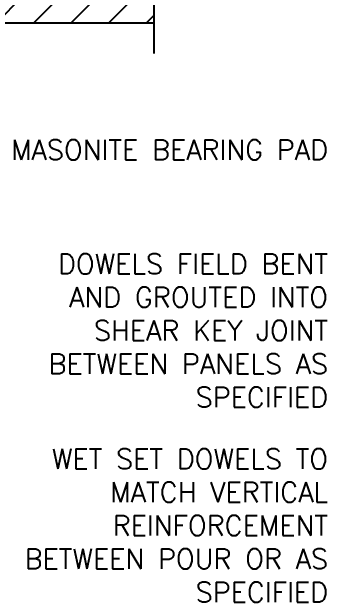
# Model space of a CAD drawing. Header units: inches. Extents: x 75 to 204, y 122 to 189.
# Drawn here: x 192.46 to 204.32, y 147.73 to 169.89 of the extents above; entities that cross this region are included whole.
import ezdxf

# ---------------------------------------------------------------- set-up
doc = ezdxf.new("R2010")
doc.units = ezdxf.units.IN
doc.header["$LTSCALE"] = 0.5
doc.header["$MEASUREMENT"] = 0
for name, color, linetype in [('HATCH', 12, 'Continuous'), ('line25', 2, 'Continuous'), ('LINE9', 9, 'Continuous'), ('TEXT', 4, 'Continuous')]:
    doc.layers.add(name, color=color, linetype=linetype)
doc.styles.add('ROMANS', font='romans.shx', dxfattribs={"height": 0.75})

msp = doc.modelspace()

# ---------------------------------------------------------------- hatches: boundary and pattern name
at = {"layer": 'HATCH'}
h = msp.add_hatch(dxfattribs=at)
h.set_pattern_fill('ANSI31', color=256, scale=8, style=0)
h.set_pattern_definition([(45, (78.90530019734312, 22.5780111950957), (-0.7071067811865475, 0.7071067811865476), [])])
h.paths.add_polyline_path([(179.5834403203793, 170.9791310645786), (179.5834403203793, 169.4791310645786), (197.7974869767078, 169.4791310645786), (197.7974869767078, 170.9791310645786)])

# ---------------------------------------------------------------- linework, layer by layer
at = {"layer": 'line25'}
msp.add_line((179.5834403203793, 169.4791310645786), (197.7974869767078, 169.4791310645786), dxfattribs=at)
at = {"layer": 'LINE9'}
msp.add_lwpolyline([(197.7974869767078, 183.097164538933), (197.7974869767078, 176.9402856168178), (196.7974869767078, 175.9402856168178), (197.7974869767078, 175.9402856168178), (198.7974869767078, 175.9402856168178), (197.7974869767078, 174.9402856168178), (197.7974869767078, 168.3281990847497)], dxfattribs=at)

# ---------------------------------------------------------------- texts
at = {"layer": 'TEXT', "char_height": 0.75, "width": 13.61326156596732, "attachment_point": 3, "style": 'ROMANS'}
for s, insert in [('\\A1;MASONITE BEARING PAD', (204.3483529247876, 165.0858675894647)), ('\\A1;DOWELS FIELD BENT AND GROUTED INTO SHEAR KEY JOINT BETWEEN PANELS AS SPECIFIED', (204.3483529247876, 160.799215192478)), ('\\A1;WET SET DOWELS TO MATCH VERTICAL REINFORCEMENT BETWEEN POUR OR AS SPECIFIED', (204.3483529247876, 153.4802983505041))]:
    msp.add_mtext(s, dxfattribs=dict(at, insert=insert))

doc.saveas('drawing.dxf')
